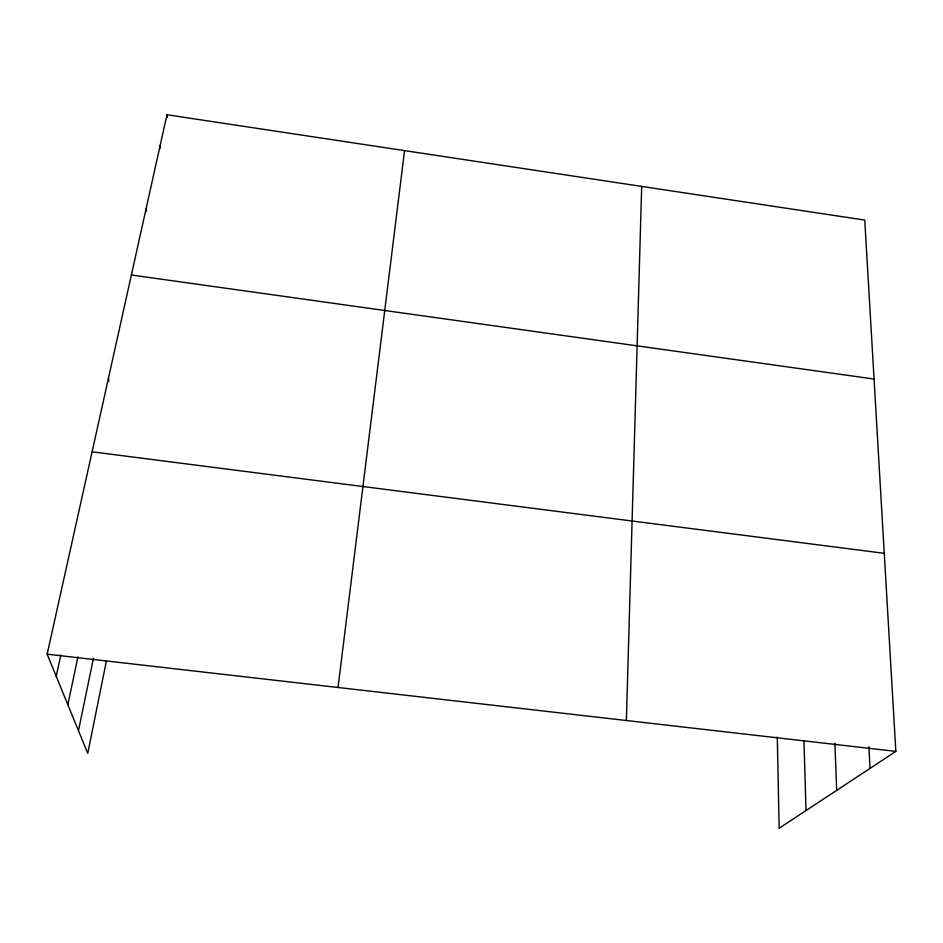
<?xml version="1.0" encoding="UTF-8"?>
<svg xmlns="http://www.w3.org/2000/svg" width="943" height="943" viewBox="0 0 943 943"><rect width="100%" height="100%" fill="white"/><g stroke="black" fill="none" stroke-linecap="round" stroke-linejoin="round"><path stroke-width="1.41" d="M626.376 720.511L641.688 186.419M338.03 687.494L404.559 150.621M106.359 661.161L87.746 753.339L47.15 654.171L166.982 114.751L864.755 220.084L895.85 751.382L779.154 828.249L777.291 737.084M78.481 730.707L93.463 658.12M67.825 704.692L77.951 656.882M56.215 676.32L60.859 654.972M47.15 654.171L895.85 751.382M92.108 451.815L884.263 553.317M131.383 275.002L874.055 379.039M108.433 378.308L108.964 381.125M146.165 208.474L146.495 211.291M160.216 145.222L160.487 148.051M166.982 114.751L167.229 117.639M868.927 746.809L870.012 768.404M834.873 743.296L836.712 790.328M803.978 741.033L805.994 810.567"/></g></svg>
